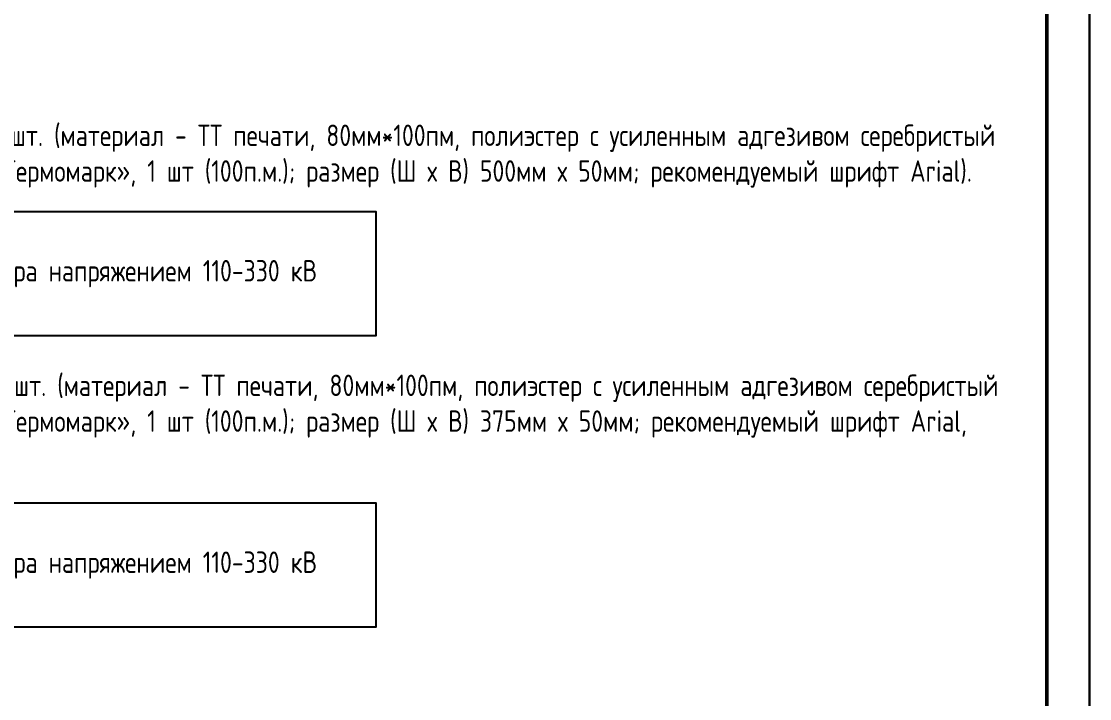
# Model space of a CAD drawing. Header units: millimetres. Extents: x -1117 to 3702, y -90 to 586.
# Drawn here: x -544.7 to -420, y 50.3 to 129.3 of the extents above; entities that cross this region are included whole.
import ezdxf

# ---------------------------------------------------------------- set-up
doc = ezdxf.new("R2010")
doc.units = ezdxf.units.MM
doc.styles.add('Gost_type_A', font='GOST_A.TTF')

# ---------------------------------------------------------------- blocks, each defined once
blk = doc.blocks.new('Формат_А4')
blk.add_lwpolyline([(0, 297), (0, 0), (-210, 0), (-210, 297)], close=True)
at = {"lineweight": 50}
blk.add_lwpolyline([(-190, 292), (-5, 292), (-5, 5), (-190, 5)], close=True, dxfattribs=at)

msp = doc.modelspace()

# ---------------------------------------------------------------- linework, layer by layer
for points in [[(-601.94, 107.12), (-503.34, 107.12), (-503.34, 92.62), (-601.94, 92.62)], [(-601.94, 73.12), (-503.34, 73.12), (-503.34, 58.62), (-601.94, 58.62)]]:
    msp.add_lwpolyline(points, close=True)

# ---------------------------------------------------------------- block references
at = {"color": 1}
for p in [(-420, 0), (-210, 0)]:
    msp.add_blockref('Формат_А4', p, dxfattribs=at)

# ---------------------------------------------------------------- texts
at = {"char_height": 2.5, "style": 'Gost_type_A'}
for s, insert, width, attachment_point in [('\\pxql;{\\T2;\\C0;Примечания\\P\\P\\T1;  1 }Диспетчерское наименование шкафа - {\\C5;2 шт.} (материал - ТТ печати, 80мм*100пм, полиэстер с усиленным адгезивом серебристый матовый химстойкий, 3978-80-5-100, ООО «Термомарк», 1 шт (100п.м.); размер (Ш х В) {\\C5;500мм} х 50мм; рекомендуемый шрифт Arial).\\P\\P\\P\\P\\P\\P  2 Диспетчерское наименование шкафа - {\\C5;2 шт.} (материал - ТТ печати, 80мм*100пм, полиэстер с усиленным адгезивом серебристый матовый химстойкий, 3978-80-5-100, ООО «Термомарк», 1 шт (100п.м.); размер (Ш х В) 375мм х 50мм; рекомендуемый шрифт Arial, высота 28 мм).\\P\\P\\P\\P\\P\\P  3 Количество шкафов - 1 шт.', (-603.94, 125.6), 175, 1), ('Комплект защит шунтирующего реактора напряжением 110-330 кВ ', (-552.64, 99.87), 98.6, 5), ('Комплект защит шунтирующего реактора напряжением 110-330 кВ', (-552.64, 65.87), 98.6, 5)]:
    msp.add_mtext(s, dxfattribs=dict(at, insert=insert, width=width, attachment_point=attachment_point))

doc.saveas('drawing.dxf')
